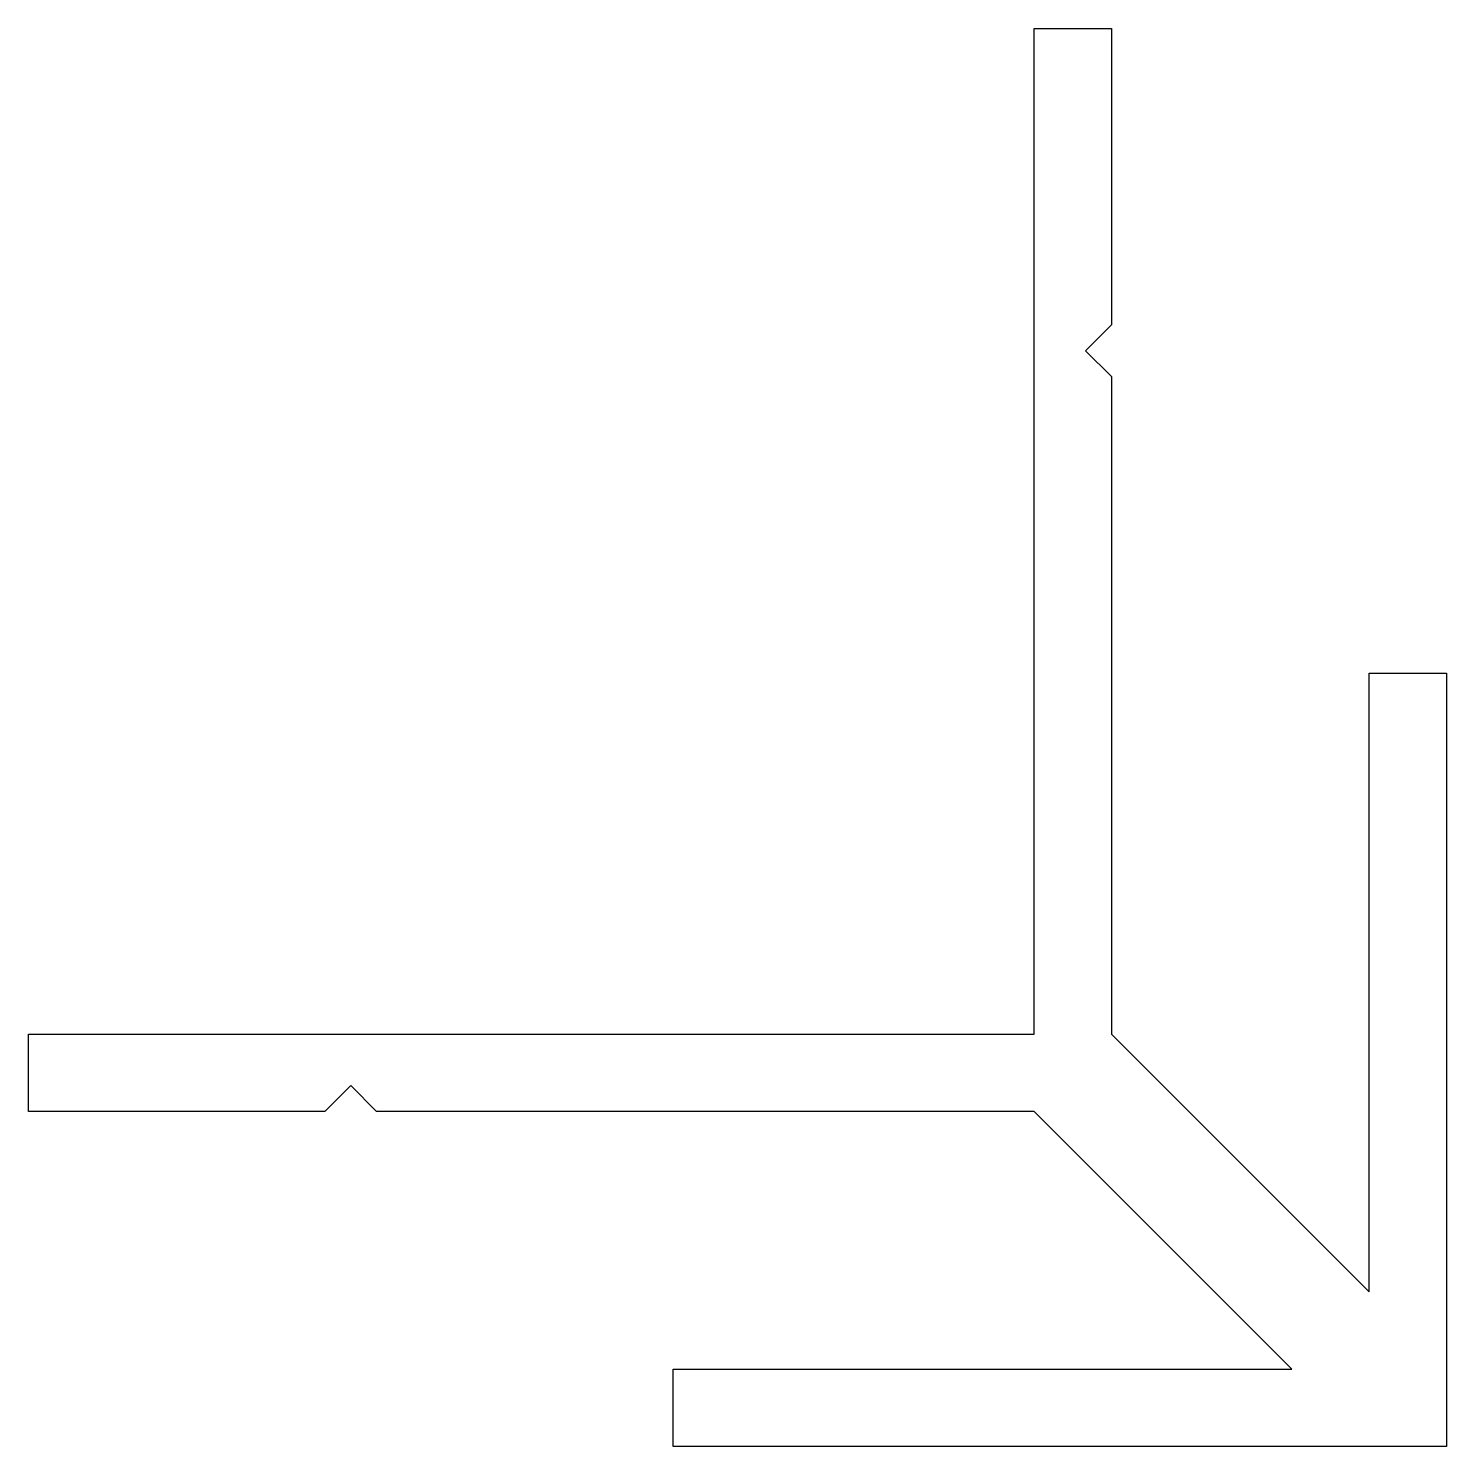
# Model space of a CAD drawing. Extents: x 137.6 to 165.1, y 209 to 236.5.
import ezdxf

# ---------------------------------------------------------------- set-up
doc = ezdxf.new("R2010")
doc.units = 0
doc.header["$LTSCALE"] = 15
doc.layers.get('0').update_dxf_attribs({"linetype": 'CONTINUOUS'})

msp = doc.modelspace()

# ---------------------------------------------------------------- linework, layer by layer
msp.add_lwpolyline([(143.884, 215.967), (143.384, 215.467), (137.634, 215.467), (137.634, 216.967), (157.134, 216.967), (157.134, 236.467), (158.634, 236.467), (158.634, 230.717), (158.134, 230.217), (158.634, 229.717), (158.634, 216.967), (163.634, 211.967), (163.634, 223.967), (165.134, 223.967), (165.134, 208.967), (150.134, 208.967), (150.134, 210.467), (162.134, 210.467), (157.134, 215.467), (144.384, 215.467)], close=True)

doc.saveas('drawing.dxf')
